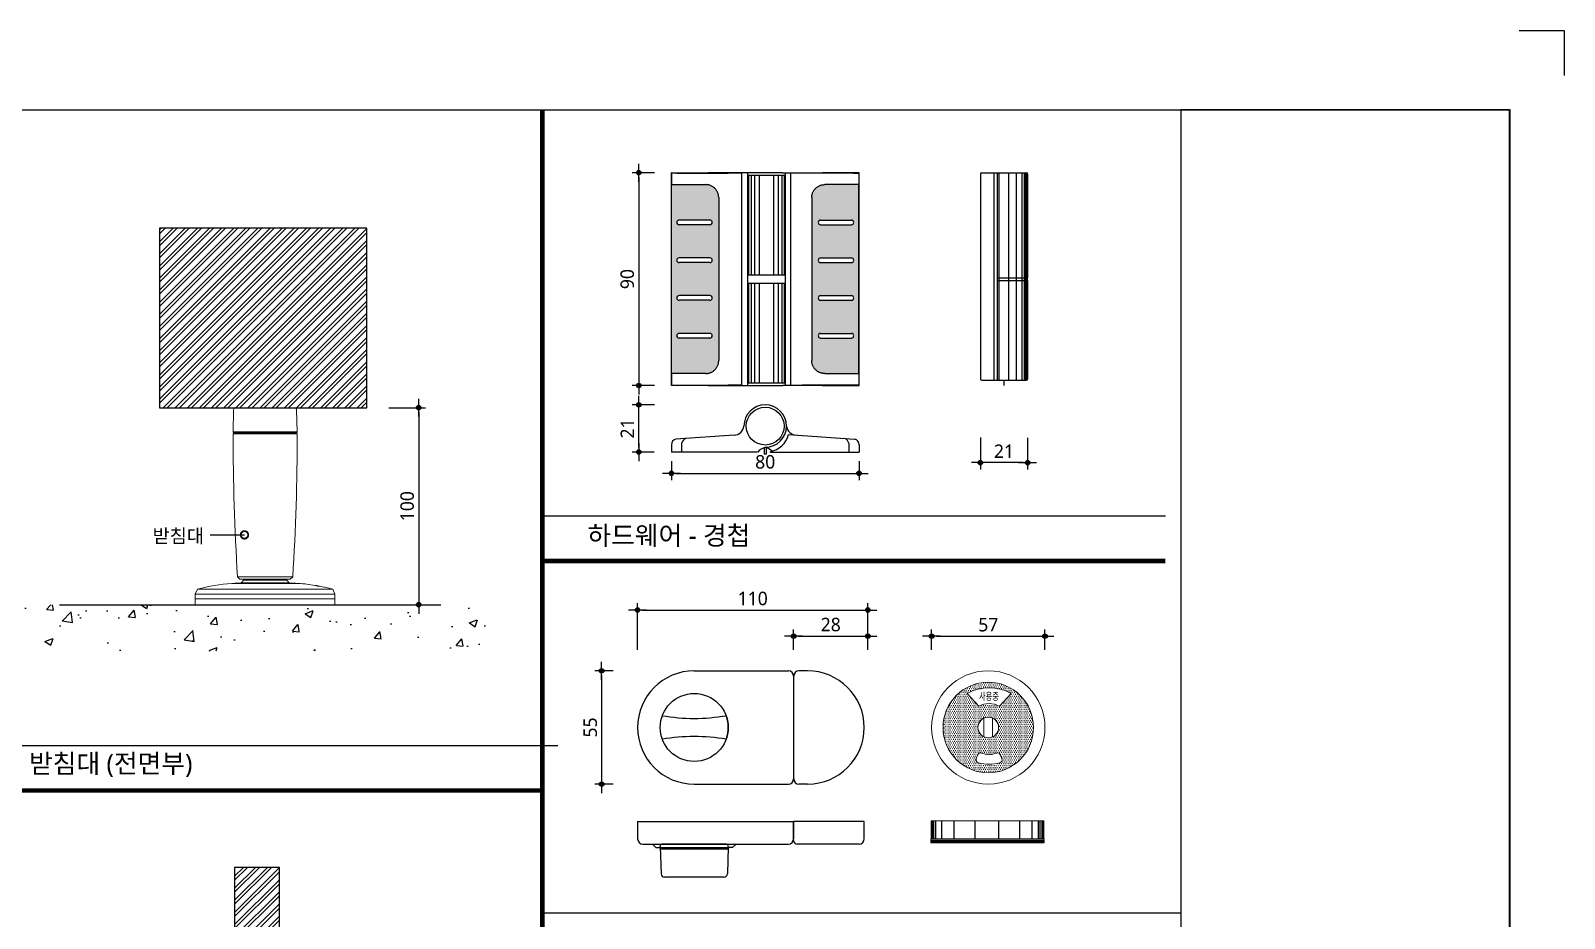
# Model space of a CAD drawing. Extents: x -256 to 8104, y -176 to 5714.
# Drawn here: x 4694 to 8104, y 3740 to 5714 of the extents above; entities that cross this region are included whole.
import ezdxf
from ezdxf.enums import TextEntityAlignment as Align

# ---------------------------------------------------------------- set-up
doc = ezdxf.new("R2010")
doc.units = 0
doc.header["$LTSCALE"] = 30
doc.layers.get('0').update_dxf_attribs({"linetype": 'CONTINUOUS'})
doc.layers.get('DEFPOINTS').update_dxf_attribs({"linetype": 'CONTINUOUS'})
for name, color, linetype in [('02---제품선', 4, 'CONTINUOUS'), ('curior-0Line', 252, 'CONTINUOUS'), ('DIM', 7, 'CONTINUOUS'), ('FIN', 5, 'CONTINUOUS'), ('HAT', 8, 'CONTINUOUS'), ('TIT', 3, 'CONTINUOUS'), ('문자', 3, 'CONTINUOUS'), ('부자재', 4, 'CONTINUOUS'), ('잠금쇠(회전형)', 4, 'CONTINUOUS'), ('치수', 1, 'CONTINUOUS'), ('판넬', 2, 'CONTINUOUS'), ('해치', 8, 'CONTINUOUS')]:
    doc.layers.add(name, color=color, linetype=linetype)
doc.styles.add('HDW', font='gulim.ttc')
doc.styles.add('돋움', font='malgun.ttf')
doc.dimstyles.new('10', dxfattribs={"dimscale": 10, "dimtxt": 3, "dimasz": 1, "dimexe": 1.5, "dimexo": 2, "dimgap": 1, "dimtad": 1, "dimdec": 0, "dimlunit": 6, "dimtxsty": '돋움', "dimblk": 'DIMDOT', "dimcen": -1, "dimdle": 1.5, "dimclrt": 3, "dimazin": 3, "dimtfac": 1, "dimtdec": 0, "dimtix": 1, "dimtmove": 2, "dimatfit": 3, "dimldrblk": 'DIMDOT', "dimarcsym": 0})

# ---------------------------------------------------------------- blocks, each defined once
blk = doc.blocks.new('DIMDOT')
at = {"linetype": 'Continuous'}
blk.add_line((-2, 0), (2, 0), dxfattribs=at)
for radius in [0.5, 0.25]:
    blk.add_circle((0, 0), radius, dxfattribs=at)
blk = doc.blocks.new('*D161')
at = {"layer": 'DEFPOINTS', "color": 0}
for p in [(64911.2, 4735.7), (64399.2, 4627), (64911.2, 4627)]:
    blk.add_point(p, dxfattribs=at)
at = {"layer": 'DIM', "color": 0, "lineweight": -2, "ltscale": 10}
for p, q in [((64399.2, 4647), (64399.2, 4750.7)), ((64911.2, 4647), (64911.2, 4750.7)), ((64409.2, 4735.7), (64901.2, 4735.7))]:
    blk.add_line(p, q, dxfattribs=at)
at = {"layer": 'DIM', "color": 0, "lineweight": -2, "xscale": 10, "yscale": 10, "zscale": 10, "rotation": 180}
blk.add_blockref('DIMDOT', (64399.2, 4735.7), dxfattribs=at)
at = {"layer": 'DIM', "color": 0, "lineweight": -2, "xscale": 10, "yscale": 10, "zscale": 10}
blk.add_blockref('DIMDOT', (64911.2, 4735.7), dxfattribs=at)
at = {"layer": 'DIM', "color": 3, "insert": (64655.2, 4761.3), "char_height": 30, "attachment_point": 5, "style": '돋움'}
blk.add_mtext('110', dxfattribs=at)
blk = doc.blocks.new('*D162')
at = {"layer": 'DEFPOINTS', "color": 0}
for p in [(64911.2, 4677.7), (64746.2, 4627), (64911.2, 4627)]:
    blk.add_point(p, dxfattribs=at)
at = {"layer": 'DIM', "color": 0, "lineweight": -2, "ltscale": 10}
for p, q in [((64746.2, 4647), (64746.2, 4692.7)), ((64756.2, 4677.7), (64901.2, 4677.7)), ((64911.2, 4647), (64911.2, 4692.7))]:
    blk.add_line(p, q, dxfattribs=at)
at = {"layer": 'DIM', "color": 0, "lineweight": -2, "xscale": 10, "yscale": 10, "zscale": 10, "rotation": 180}
blk.add_blockref('DIMDOT', (64746.2, 4677.7), dxfattribs=at)
at = {"layer": 'DIM', "color": 0, "lineweight": -2, "xscale": 10, "yscale": 10, "zscale": 10}
blk.add_blockref('DIMDOT', (64911.2, 4677.7), dxfattribs=at)
at = {"layer": 'DIM', "color": 3, "insert": (64828.7, 4703.2), "char_height": 30, "attachment_point": 5, "style": '돋움'}
blk.add_mtext('28', dxfattribs=at)
blk = doc.blocks.new('*D163')
at = {"layer": 'DEFPOINTS', "color": 0}
for p in [(65305, 4677.7), (65053, 4627), (65305, 4627)]:
    blk.add_point(p, dxfattribs=at)
at = {"layer": 'DIM', "color": 0, "lineweight": -2, "ltscale": 10}
for p, q in [((65053, 4647), (65053, 4692.7)), ((65063, 4677.7), (65295, 4677.7)), ((65305, 4647), (65305, 4692.7))]:
    blk.add_line(p, q, dxfattribs=at)
at = {"layer": 'DIM', "color": 0, "lineweight": -2, "xscale": 10, "yscale": 10, "zscale": 10, "rotation": 180}
blk.add_blockref('DIMDOT', (65053, 4677.7), dxfattribs=at)
at = {"layer": 'DIM', "color": 0, "lineweight": -2, "xscale": 10, "yscale": 10, "zscale": 10}
blk.add_blockref('DIMDOT', (65305, 4677.7), dxfattribs=at)
at = {"layer": 'DIM', "color": 3, "insert": (65179, 4703), "char_height": 30, "attachment_point": 5, "style": '돋움'}
blk.add_mtext('57', dxfattribs=at)
blk = doc.blocks.new('*D164')
at = {"layer": 'DEFPOINTS', "color": 0}
for p in [(64456.9, 5708.4), (64401.9, 5235.3), (64456.9, 5235.3)]:
    blk.add_point(p, dxfattribs=at)
at = {"layer": 'DIM', "color": 0, "lineweight": -2, "ltscale": 10}
for p, q in [((64436.9, 5708.4), (64386.9, 5708.4)), ((64401.9, 5698.4), (64401.9, 5245.3)), ((64436.9, 5235.3), (64386.9, 5235.3))]:
    blk.add_line(p, q, dxfattribs=at)
at = {"layer": 'DIM', "color": 0, "lineweight": -2, "xscale": 10, "yscale": 10, "zscale": 10}
for p, rotation in [((64401.9, 5708.4), 90), ((64401.9, 5235.3), 270)]:
    blk.add_blockref('DIMDOT', p, dxfattribs=dict(at, rotation=rotation))
at = {"layer": 'DIM', "color": 3, "insert": (64376.4, 5471.8), "char_height": 30, "attachment_point": 5, "rotation": 90, "style": '돋움'}
blk.add_mtext('90', dxfattribs=at)
blk = doc.blocks.new('*D165')
at = {"layer": 'DEFPOINTS', "color": 0}
for p in [(64474.5, 5087.1), (64891.6, 5087.1), (64891.6, 5039.7)]:
    blk.add_point(p, dxfattribs=at)
at = {"layer": 'DIM', "color": 0, "lineweight": -2, "ltscale": 10}
for p, q in [((64474.5, 5067.1), (64474.5, 5024.7)), ((64891.6, 5067.1), (64891.6, 5024.7)), ((64484.5, 5039.7), (64881.6, 5039.7))]:
    blk.add_line(p, q, dxfattribs=at)
at = {"layer": 'DIM', "color": 0, "lineweight": -2, "xscale": 10, "yscale": 10, "zscale": 10, "rotation": 180}
blk.add_blockref('DIMDOT', (64474.5, 5039.7), dxfattribs=at)
at = {"layer": 'DIM', "color": 0, "lineweight": -2, "xscale": 10, "yscale": 10, "zscale": 10}
blk.add_blockref('DIMDOT', (64891.6, 5039.7), dxfattribs=at)
at = {"layer": 'DIM', "color": 3, "insert": (64683, 5065.2), "char_height": 30, "attachment_point": 5, "style": '돋움'}
blk.add_mtext('80', dxfattribs=at)
blk = doc.blocks.new('*D166')
at = {"layer": 'DEFPOINTS', "color": 0}
for p in [(64401.9, 5192.1), (64456.9, 5192.1), (64456.2, 5087.1)]:
    blk.add_point(p, dxfattribs=at)
at = {"layer": 'DIM', "color": 0, "lineweight": -2, "ltscale": 10}
for p, q in [((64436.9, 5192.1), (64386.9, 5192.1)), ((64401.9, 5097.1), (64401.9, 5182.1)), ((64436.2, 5087.1), (64386.9, 5087.1))]:
    blk.add_line(p, q, dxfattribs=at)
at = {"layer": 'DIM', "color": 0, "lineweight": -2, "xscale": 10, "yscale": 10, "zscale": 10}
for p, rotation in [((64401.9, 5192.1), 90), ((64401.9, 5087.1), 270)]:
    blk.add_blockref('DIMDOT', p, dxfattribs=dict(at, rotation=rotation))
at = {"layer": 'DIM', "color": 3, "insert": (64376.5, 5139.6), "char_height": 30, "attachment_point": 5, "rotation": 90, "style": '돋움'}
blk.add_mtext('21', dxfattribs=at)
blk = doc.blocks.new('*D167')
at = {"layer": 'DEFPOINTS', "color": 0}
for p in [(65161.4, 5139.2), (65266.4, 5138.5), (65161.4, 5063.6)]:
    blk.add_point(p, dxfattribs=at)
at = {"layer": 'DIM', "color": 0, "lineweight": -2, "ltscale": 10}
for p, q in [((65161.4, 5119.2), (65161.4, 5048.6)), ((65266.4, 5118.5), (65266.4, 5048.6)), ((65256.4, 5063.6), (65171.4, 5063.6))]:
    blk.add_line(p, q, dxfattribs=at)
at = {"layer": 'DIM', "color": 0, "lineweight": -2, "xscale": 10, "yscale": 10, "zscale": 10, "rotation": 180}
blk.add_blockref('DIMDOT', (65161.4, 5063.6), dxfattribs=at)
at = {"layer": 'DIM', "color": 0, "lineweight": -2, "xscale": 10, "yscale": 10, "zscale": 10}
blk.add_blockref('DIMDOT', (65266.4, 5063.6), dxfattribs=at)
at = {"layer": 'DIM', "color": 3, "insert": (65213.9, 5088.9), "char_height": 30, "attachment_point": 5, "style": '돋움'}
blk.add_mtext('21', dxfattribs=at)
blk = doc.blocks.new('*D168')
at = {"layer": 'DEFPOINTS', "color": 0}
for p in [(64364.9, 4600.5), (64319.3, 4348.5), (64364.9, 4348.5)]:
    blk.add_point(p, dxfattribs=at)
at = {"layer": 'DIM', "color": 0, "lineweight": -2, "ltscale": 10}
for p, q in [((64344.9, 4600.5), (64304.3, 4600.5)), ((64319.3, 4590.5), (64319.3, 4358.5)), ((64344.9, 4348.5), (64304.3, 4348.5))]:
    blk.add_line(p, q, dxfattribs=at)
at = {"layer": 'DIM', "color": 0, "lineweight": -2, "xscale": 10, "yscale": 10, "zscale": 10}
for p, rotation in [((64319.3, 4600.5), 90), ((64319.3, 4348.5), 270)]:
    blk.add_blockref('DIMDOT', p, dxfattribs=dict(at, rotation=rotation))
at = {"layer": 'DIM', "color": 3, "insert": (64294, 4474.5), "char_height": 30, "attachment_point": 5, "rotation": 90, "style": '돋움'}
blk.add_mtext('55', dxfattribs=at)
blk = doc.blocks.new('*D173')
at = {"layer": 'DEFPOINTS', "color": 0}
for p in [(63826.4, 5185.8), (63769.7, 4747.6), (63912.6, 4747.6)]:
    blk.add_point(p, dxfattribs=at)
at = {"layer": 'DIM', "color": 0, "lineweight": -2, "ltscale": 10}
for p, q in [((63846.4, 5185.8), (63927.6, 5185.8)), ((63912.6, 5175.8), (63912.6, 4757.6)), ((63789.7, 4747.6), (63927.6, 4747.6))]:
    blk.add_line(p, q, dxfattribs=at)
at = {"layer": 'DIM', "color": 0, "lineweight": -2, "xscale": 10, "yscale": 10, "zscale": 10}
for p, rotation in [((63912.6, 5185.8), 90), ((63912.6, 4747.6), 270)]:
    blk.add_blockref('DIMDOT', p, dxfattribs=dict(at, rotation=rotation))
at = {"layer": 'DIM', "color": 3, "insert": (63887, 4966.7), "char_height": 30, "attachment_point": 5, "rotation": 90, "style": '돋움'}
blk.add_mtext('100', dxfattribs=at)
blk = doc.blocks.new('_DOTSMALL')
at = {"color": 0, "linetype": 'ByBlock', "const_width": 0.5}
blk.add_lwpolyline([(-0.0625, 0, 1), (0.0625, 0, 1)], format="xyb", close=True, dxfattribs=at)
blk = doc.blocks.new('A$C63EC304E')
at = {"layer": '치수', "color": 1, "xscale": 2.5, "yscale": 2.5, "zscale": 2.5, "rotation": 234.3098741996962}
blk.add_blockref('_DOTSMALL', (0.31, 0.31), dxfattribs=at)
blk = doc.blocks.new('A$C2BC9653E')
at = {"layer": '치수', "xscale": 0.3333333333333333, "yscale": 0.3333333333333333, "zscale": 0.3333333333333333}
blk.add_blockref('A$C63EC304E', (0, 0), dxfattribs=at)
blk = doc.blocks.new('A$C7FC71301')
at = {"layer": '치수', "rotation": 180}
blk.add_blockref('A$C2BC9653E', (0.208, 0.208), dxfattribs=at)
blk = doc.blocks.new('A$C4A20372B')
at = {"layer": '치수'}
blk.add_blockref('A$C7FC71301', (0, 0), dxfattribs=at)
blk = doc.blocks.new('A$C566469F5')
at = {"layer": '치수'}
blk.add_blockref('A$C4A20372B', (0, 0), dxfattribs=at)
blk = doc.blocks.new('A$C7E317CD4')
at = {"layer": '해치', "xscale": 2, "yscale": 2, "zscale": 2}
blk.add_blockref('A$C566469F5', (0, 0), dxfattribs=at)
blk = doc.blocks.new('A$C601D7F27')
at = {"layer": '치수'}
blk.add_blockref('A$C7E317CD4', (0, 0), dxfattribs=at)
blk = doc.blocks.new('A$C38802C08')
at = {"layer": '치수'}
blk.add_blockref('A$C601D7F27', (0, 0), dxfattribs=at)
blk = doc.blocks.new('CRAYON_06', base_point=(58355.6, 310.1))
at = {"layer": 'HAT'}
h = blk.add_hatch(dxfattribs=at)
h.set_pattern_fill('ANSI32', color=256, scale=2, style=0)
h.set_pattern_definition([(45, (50034.084, 134.384), (-13.470384, 13.470384), []), (45, (50043.064, 134.384), (-13.470384, 13.470384), [])])
h.paths.add_polyline_path([(63637, 5185.8), (63797, 5185.8), (63797, 5585.1), (63336.2, 5585.1), (63336.2, 5185.8)])
h = blk.add_hatch(dxfattribs=at)
h.set_pattern_fill('ANSI32', color=256, scale=2, style=0)
h.set_pattern_definition([(45, (50056.944, 34.199), (-13.470384, 13.470384), []), (45, (50065.925, 34.199), (-13.470384, 13.470384), [])])
h.paths.add_polyline_path([(63503.4, 3849), (63602.9, 3849), (63602.9, 4163.4), (63503.4, 4163.4)])
at = {"layer": '해치'}
h = blk.add_hatch(dxfattribs=at)
h.set_pattern_fill('DOTS', color=256, scale=2.628474)
h.set_pattern_definition([(0, (61512.758, 6043.425), (2.086351, 4.172702), [0, -4.172702])])
edge = h.paths.add_edge_path()
edge.add_line((64475, 5261.8), (64475, 5261.8))
edge.add_spline(control_points=[(64475, 5261.8), (64475.2, 5261.8), (64486.8, 5261.8)], knot_values=[-0.724312, -0.724312, -0.724312, 0.724312, 0.724312, 0.724312], weights=[1, 0.748956, 1], degree=2, periodic=0)
edge.add_line((64486.8, 5261.8), (64550.7, 5261.8))
edge.add_spline(control_points=[(64550.7, 5261.8), (64579.6, 5261.8), (64579.6, 5290.7)], knot_values=[-1.570796, -1.570796, -1.570796, 0, 0, 0], weights=[1, 0.707107, 1], degree=2, periodic=0)
edge.add_line((64579.6, 5290.7), (64579.6, 5652.9))
edge.add_spline(control_points=[(64579.6, 5652.9), (64579.6, 5681.9), (64550.7, 5681.9)], knot_values=[0, 0, 0, 1.570796, 1.570796, 1.570796], weights=[1, 0.707107, 1], degree=2, periodic=0)
edge.add_line((64550.7, 5681.9), (64486.8, 5681.9))
edge.add_spline(control_points=[(64486.8, 5681.9), (64475.2, 5681.9), (64475, 5681.9)], knot_values=[-0.724312, -0.724312, -0.724312, 0.724312, 0.724312, 0.724312], weights=[1, 0.748956, 1], degree=2, periodic=0)
edge.add_line((64475, 5681.9), (64475, 5261.8))
h.paths.add_polyline_path([(64559.9, 5603.1, -0.414214), (64565.1, 5597.9, -0.414214), (64559.9, 5592.6), (64491.5, 5592.6, -0.414214), (64486.3, 5597.9, -0.414214), (64491.5, 5603.1)], flags=16)
h.paths.add_polyline_path([(64559.9, 5519.1, -0.414214), (64565.1, 5513.8, -0.414214), (64559.9, 5508.6), (64491.5, 5508.6, -0.414214), (64486.3, 5513.8, -0.414214), (64491.5, 5519.1)], flags=16)
h.paths.add_polyline_path([(64559.9, 5435.1, -0.414214), (64565.1, 5429.8, -0.414214), (64559.9, 5424.6), (64491.5, 5424.6, -0.414214), (64486.3, 5429.8, -0.414214), (64491.5, 5435.1)], flags=16)
h.paths.add_polyline_path([(64559.9, 5351.1, -0.414214), (64565.1, 5345.8, -0.414214), (64559.9, 5340.6), (64491.5, 5340.6, -0.414214), (64486.3, 5345.8, -0.414214), (64491.5, 5351.1)], flags=16)
h = blk.add_hatch(dxfattribs=at)
h.set_pattern_fill('DOTS', color=256, scale=2.628474)
h.set_pattern_definition([(0, (61038.1406, 6043.425), (2.086351, 4.1727023), [0, -4.1727023])])
edge = h.paths.add_edge_path()
edge.add_spline(control_points=[(64786.4, 5652.9), (64786.4, 5681.9), (64815.3, 5681.9)], knot_values=[0, 0, 0, 1.570796, 1.570796, 1.570796], weights=[1, 0.707107, 1], degree=2, periodic=0)
edge.add_line((64815.3, 5681.9), (64879.2, 5681.9))
edge.add_spline(control_points=[(64879.2, 5681.9), (64890.8, 5681.9), (64891, 5681.9)], knot_values=[-0.724312, -0.724312, -0.724312, 0.724312, 0.724312, 0.724312], weights=[1, 0.748956, 1], degree=2, periodic=0)
edge.add_line((64891.1, 5681.9), (64891.1, 5261.8))
edge.add_line((64891.1, 5261.8), (64891, 5261.8))
edge.add_spline(control_points=[(64891, 5261.8), (64890.8, 5261.8), (64879.2, 5261.8)], knot_values=[-0.724312, -0.724312, -0.724312, 0.724312, 0.724312, 0.724312], weights=[1, 0.748956, 1], degree=2, periodic=0)
edge.add_line((64879.2, 5261.8), (64815.3, 5261.8))
edge.add_spline(control_points=[(64815.3, 5261.8), (64786.4, 5261.8), (64786.4, 5290.7)], knot_values=[-1.570796, -1.570796, -1.570796, 0, 0, 0], weights=[1, 0.707107, 1], degree=2, periodic=0)
edge.add_line((64786.4, 5290.7), (64786.4, 5652.9))
h.paths.add_polyline_path([(64806.2, 5603.1, 0.414214), (64800.9, 5597.9, 0.414214), (64806.2, 5592.6), (64874.5, 5592.6, 0.414214), (64879.8, 5597.9, 0.414214), (64874.5, 5603.1)], flags=16)
h.paths.add_polyline_path([(64806.2, 5519.1, 0.414214), (64800.9, 5513.8, 0.414214), (64806.2, 5508.6), (64874.5, 5508.6, 0.414214), (64879.8, 5513.8, 0.414214), (64874.5, 5519.1)], flags=16)
h.paths.add_polyline_path([(64806.2, 5435.1, 0.414214), (64800.9, 5429.8, 0.414214), (64806.2, 5424.6), (64874.5, 5424.6, 0.414214), (64879.8, 5429.8, 0.414214), (64874.5, 5435.1)], flags=16)
h.paths.add_polyline_path([(64806.2, 5351.1, 0.414214), (64800.9, 5345.8, 0.414214), (64806.2, 5340.6), (64874.5, 5340.6, 0.414214), (64879.8, 5345.8, 0.414214), (64874.5, 5351.1)], flags=16)
h = blk.add_hatch(dxfattribs=at)
h.set_pattern_fill('AR-CONC', color=256, style=0)
h.set_pattern_definition([(50, (61595.11, 3210.89), (182.185, -15.939), [19.05, -209.55]), (355, (61595.11, 3210.9), (-35.243, 191.057), [15.24, -167.64]), (100.451, (61610.3, 3209.56), (146.943, 175.117), [16.19, -178.09]), (46.184, (61595.1, 3261.7), (271.079, -42.042), [28.575, -314.325]), (96.636, (61617.7, 3258.2), (237.404, 247.426), [24.285, -267.135]), (351.184, (61595.1, 3261.7), (237.405, 247.425), [22.86, -251.46]), (21, (61620.51, 3248.99), (151.615, -102.2655), [19.05, -209.55]), (326, (61620.51, 3249), (61.802, 184.188), [15.24, -167.64]), (71.4514, (61633.15, 3240.47), (213.416, 81.923), [16.19, -178.09]), (37.5, (61595.11, 3210.89), (3.0886, 84.555), [0, -165.608, 0, -170.18, 0, -168.275]), (7.5, (61595.11, 3210.89), (66.8197, 100.1806), [0, -97.028, 0, -161.798, 0, -64.135]), (327.5, (61538.47, 3210.89), (135.5906, -5.7287), [0, -63.5, 0, -198.12, 0, -262.89]), (317.5, (61513.07, 3210.89), (148.129, 25.4265), [0, -82.55, 0, -131.572, 0, -186.69])])
h.paths.add_polyline_path([(64074.7, 4644.7), (64074.7, 4747.6), (63024.5, 4747.6), (63024.5, 4644.7)])
h = blk.add_hatch(dxfattribs=at)
h.set_pattern_fill('DOTS', color=256, scale=2.628474)
h.set_pattern_definition([(0, (59484.9524, 1017.1477), (2.086351, 4.1727023), [0, -4.1727023])])
h.paths.add_polyline_path([(65279.6, 4474.5, 1), (65078.3, 4474.5, 1)])
h.paths.add_polyline_path([(65156, 4474.5, -1), (65201.9, 4474.5, -1)], flags=16)
h.paths.add_polyline_path([(65203.7, 4521.8, 0.250537), (65157.8, 4521.8), (65132, 4550.2, -0.258173), (65229.5, 4550.2)], flags=16)
h.paths.add_polyline_path([(65206.4, 4413), (65209.2, 4404.9, -0.437988), (65204.4, 4395.8, -0.127495), (65157.2, 4395.8, -0.437988), (65152.3, 4404.9), (65155.1, 4413, -0.407197), (65163.9, 4417.4, 0.156299), (65197.6, 4417.4, -0.407197)], flags=16)
h.paths.add_polyline_path([(65154.4, 4528.7), (65154.4, 4558), (65206.7, 4558), (65206.7, 4528.7)], flags=8)
at = {"color": 2}
for p, q in [((66359.7, 6024.4), (66459.7, 6024.4)), ((66359.7, 6024.4), (66459.7, 6024.4)), ((66359.7, 6024.4), (66459.7, 6024.4)), ((66459.7, 6024.4), (66459.7, 5924.4)), ((66459.7, 6024.4), (66459.7, 5924.4)), ((66459.7, 6024.4), (66459.7, 5924.4)), ((65213.9, 5246.8), (65213.9, 5235.3)), ((63113.9, 4747.6), (63961.5, 4747.6))]:
    blk.add_line(p, q, dxfattribs=at)
at = {"color": 8}
for p, q in [((64187.5, 4944.9), (65572.8, 4944.9)), ((60874.4, 4434.3), (64222.2, 4434.3)), ((64187.5, 4062.2), (65607.2, 4062.2))]:
    blk.add_line(p, q, dxfattribs=at)
at = {"color": 2}
for points in [[(58354.9, 5848.5), (65607.2, 5848.5), (65607.2, 310.2), (58354.9, 310.2)], [(58354.9, 5848.5), (65607.2, 5848.5), (65607.2, 310.2), (58354.9, 310.2)], [(58354.9, 5848.5), (66336.8, 5848.5), (66336.8, 310.2), (58354.9, 310.2)]]:
    blk.add_lwpolyline(points, close=True, dxfattribs=at)
at = {"color": 8, "const_width": 10}
for points in [[(64187.5, 310.2), (64187.5, 5848.5)], [(64187.5, 4844.9), (65572.8, 4844.9)], [(60839.7, 4334.3), (64187.5, 4334.3)]]:
    blk.add_lwpolyline(points, dxfattribs=at)
at = {"layer": '02---제품선'}
for p, q in [((64525.2, 4600.5), (64734.6, 4600.5)), ((64746.2, 4588.9), (64746.2, 4360.1)), ((64746.2, 4588.9), (64746.2, 4360.1)), ((64777.2, 4600.5), (64757.9, 4600.5)), ((64525.2, 4348.5), (64734.6, 4348.5)), ((64777.2, 4348.5), (64757.9, 4348.5)), ((64399.2, 4265.5), (64746.2, 4265.5)), ((64399.2, 4265.5), (64399.2, 4226.7)), ((64746.2, 4265.5), (64746.2, 4226.7)), ((64903.2, 4265.5), (64746.2, 4265.5)), ((64746.2, 4222.9), (64746.2, 4265.5)), ((64903.2, 4226.7), (64903.2, 4265.5)), ((64410.9, 4215.1), (64432.2, 4215.1)), ((64432.2, 4215.1), (64618.3, 4215.1)), ((64440, 4207.4), (64432.2, 4215.1)), ((64440, 4207.4), (64447.7, 4207.4)), ((64447.7, 4207.4), (64602.8, 4207.4)), ((64449.6, 4207.4), (64449.6, 4211.2)), ((64449.6, 4209.3), (64451.7, 4148.9)), ((64597, 4215.1), (64453.5, 4215.1)), ((64597, 4203.5), (64453.5, 4203.5)), ((64600.9, 4209.3), (64598.8, 4148.9)), ((64600.8, 4207.4), (64600.8, 4211.2)), ((64610.5, 4207.4), (64602.8, 4207.4)), ((64610.5, 4207.4), (64618.3, 4215.1)), ((64618.3, 4215.1), (64734.6, 4215.1)), ((64891.6, 4215.1), (64754, 4215.1)), ((64591.1, 4141.4), (64459.4, 4141.4))]:
    blk.add_line(p, q, dxfattribs=at)
blk.add_circle((64525.2, 4474.5), 75.6, dxfattribs=at)
blk.add_circle((64525.2, 4474.5), 75.6, dxfattribs=at)
for centre, radius, start, end in [((64525.2, 4474.5), 126, 90, 180), ((64734.6, 4588.9), 11.6, 0, 90), ((64757.9, 4588.9), 11.6, 90, 180), ((64777.2, 4474.5), 126, 0, 90), ((64525.2, 4474.5), 126, 180, 270), ((64525.2, 4911.3), 416.6, 260.2031, 279.7969), ((64525.2, 4474.5), 75.6, 340.7512, 19.2488), ((64777.2, 4474.5), 126, 270, 0), ((64525.2, 4037.7), 416.6, 80.2031, 99.7969), ((64734.6, 4360.1), 11.6, 270, 0), ((64757.9, 4360.1), 11.6, 180, 270), ((64410.9, 4226.7), 11.6, 180, 270), ((64453.5, 4211.2), 3.88, 90, 180), ((64453.5, 4207.4), 3.88, 180, 270), ((64597, 4211.2), 3.88, 0, 90), ((64597, 4207.4), 3.88, 270, 0), ((64734.6, 4226.7), 11.6, 270, 0), ((64754, 4222.9), 7.75, 180, 270), ((64891.6, 4226.7), 11.6, 270, 0), ((64459.4, 4149.2), 7.75, 182, 270), ((64591.1, 4149.2), 7.75, 270, 358)]:
    blk.add_arc(centre, radius, start, end, dxfattribs=at)
at = {"layer": 'curior-0Line'}
blk.add_line((65607.2, 5848.5), (65607.2, 311), dxfattribs=at)
blk.add_lwpolyline([(66339.7, 5848.5), (65607.2, 5848.5), (65607.2, 310.2), (66339.7, 310.2)], close=True, dxfattribs=at)
at = {"layer": 'FIN', "color": 4, "linetype": 'Continuous', "lineweight": 15}
for p, q in [((63642.3, 5132.4), (63641.1, 5180.9)), ((63502.4, 5129.8), (63639.8, 5129.8)), ((63509.8, 4809.5), (63515.2, 4804.1)), ((63627.1, 4804.1), (63632.5, 4809.5)), ((63420.8, 4781.8), (63415.9, 4771.3)), ((63627.1, 4804.1), (63515.2, 4804.1)), ((63522.8, 4801.8), (63517.7, 4795.9)), ((63624.6, 4795.9), (63517.7, 4795.9)), ((63522.8, 4804.1), (63522.8, 4801.8)), ((63522.8, 4801.8), (63619.5, 4801.8)), ((63619.5, 4801.8), (63619.5, 4804.1)), ((63624.6, 4795.9), (63619.5, 4801.8)), ((63726.3, 4771.3), (63721.5, 4781.8)), ((63415.9, 4771.3), (63415.9, 4760.4)), ((63415.9, 4760.4), (63415.9, 4747.6)), ((63415.9, 4747.6), (63726.3, 4747.6)), ((63726.3, 4760.4), (63726.3, 4771.3)), ((63726.3, 4747.6), (63726.3, 4760.4))]:
    blk.add_line(p, q, dxfattribs=at)
at = {"layer": 'FIN', "linetype": 'Continuous', "lineweight": 15}
for p, q in [((63499.9, 5132.4), (63642.3, 5132.4)), ((63642.4, 5127.3), (63499.9, 5127.3)), ((63509.8, 4809.5), (63632.5, 4809.5)), ((63420.8, 4781.8), (63721.5, 4781.8)), ((63645.4, 4794.8), (63496.8, 4794.8)), ((63498.7, 4795), (63643.5, 4795)), ((63726.3, 4771.3), (63415.9, 4771.3)), ((63726.3, 4760.4), (63415.9, 4760.4)), ((63415.9, 4760.4), (63726.3, 4760.4)), ((63428.6, 4746.6), (63428.6, 4747.6)), ((63428.7, 4746.6), (63428.6, 4746.6)), ((63428.7, 4746.6), (63428.7, 4747.6)), ((63439.4, 4746.6), (63428.7, 4746.6)), ((63439.4, 4746.6), (63439.4, 4747.6)), ((63439.5, 4746.6), (63439.4, 4746.6)), ((63439.5, 4746.6), (63439.5, 4747.6)), ((63588.9, 4746.6), (63588.9, 4747.6)), ((63594, 4746.6), (63588.9, 4746.6)), ((63594, 4746.6), (63594, 4747.6)), ((63601.1, 4746.6), (63601.1, 4747.6)), ((63601.2, 4746.6), (63601.2, 4747.6)), ((63601.4, 4746.6), (63601.4, 4747.6)), ((63601.9, 4746.6), (63601.9, 4747.6)), ((63604.1, 4746.6), (63601.9, 4746.6)), ((63604.1, 4746.6), (63604.1, 4747.6)), ((63604.9, 4746.6), (63604.1, 4746.6)), ((63604.9, 4746.6), (63604.9, 4747.6)), ((63605.6, 4746.6), (63604.9, 4746.6)), ((63605.6, 4746.6), (63605.6, 4747.6)), ((63605.9, 4746.6), (63605.6, 4746.6)), ((63605.9, 4746.6), (63605.9, 4747.6)), ((63606, 4746.6), (63605.9, 4746.6)), ((63606.1, 4746.6), (63606.1, 4747.6)), ((63607.7, 4746.6), (63607.7, 4747.6)), ((63609.6, 4746.6), (63609.6, 4747.6)), ((63609.6, 4746.6), (63609.6, 4747.6)), ((63610.3, 4746.6), (63609.7, 4746.6)), ((63610.3, 4746.6), (63610.3, 4747.6)), ((63610.7, 4746.6), (63610.3, 4746.6)), ((63610.7, 4746.6), (63610.7, 4747.6)), ((63611.4, 4746.6), (63610.7, 4746.6)), ((63611.4, 4746.6), (63611.4, 4747.6)), ((63700.7, 4746.6), (63700.7, 4747.6)), ((63702.5, 4746.6), (63702.5, 4747.6)), ((63706.3, 4746.6), (63706.3, 4747.6)), ((63710.2, 4746.6), (63710.2, 4747.6)), ((63712, 4746.6), (63712, 4747.6))]:
    blk.add_line(p, q, dxfattribs=at)
at = {"layer": 'FIN', "color": 4, "linetype": 'Continuous', "lineweight": 15, "flags": 128}
blk.add_lwpolyline([(63636.1, 5185.8), (63506, 5185.8, 0.411572), (63501, 5180.8), (63501, 5180.8), (63499.9, 5132.4)], format="xyb", dxfattribs=at)
at = {"layer": 'FIN', "color": 4, "linetype": 'Continuous', "lineweight": 15}
for centre, radius, start, end in [((63636.1, 5180.8), 5, 1.3876, 90.0349), ((63502.5, 5132.3), 2.54, 179.2415, 270), ((63502.4, 5127.2), 2.54, 90, 179.3579), ((68541, 5124.8), 5041.1, 179.9718, 183.5859), ((58815.2, 5118), 4827.1, 356.3354, 0.1097), ((63639.8, 5132.3), 2.54, 270, 0.7585), ((63639.8, 5127.2), 2.54, 0.6421, 90), ((63522.8, 4414.1), 381.6, 93.8991, 105.5006), ((63498.9, 4793.5), 1.53, 94.7479, 116.6788), ((63522.8, 4505.5), 290.5, 91.0115, 94.7479), ((63619.5, 4505.5), 290.5, 85.2521, 88.9885), ((63643.4, 4793.5), 1.53, 63.3212, 85.2521), ((63619.5, 4414.1), 381.6, 80.5831, 86.1009), ((63619.5, 4414.1), 381.6, 74.4994, 78.127)]:
    blk.add_arc(centre, radius, start, end, dxfattribs=at)
for points, knots in [([(63681.9, 4790.6), (63681.9, 4790.6), (63681.9, 4790.6), (63682, 4790.6), (63682.2, 4790.5), (63682.3, 4790.5)], [0, 0, 0, 0, 0.110152, 0.664814, 1, 1, 1, 1]), ([(63682.3, 4790.5), (63682.5, 4790.5), (63682.9, 4790.4), (63683.7, 4790.3), (63684.5, 4790.1), (63685.3, 4790), (63685.7, 4789.9), (63685.8, 4789.9)], [0, 0, 0, 0, 0.2159727, 0.4318558, 0.6498983, 0.8698049, 1, 1, 1, 1]), ([(63688.8, 4789.2), (63688.2, 4789.3), (63687.2, 4789.5), (63686.2, 4789.7), (63685.8, 4789.8)], [0, 0, 0, 0, 0.585266, 1, 1, 1, 1]), ([(63685.8, 4789.8), (63685.8, 4789.8), (63685.8, 4789.7), (63685.8, 4789.6), (63685.8, 4789.5)], [0, 0, 0, 0, 0.495973, 1, 1, 1, 1]), ([(63685.8, 4789.5), (63686.2, 4789.4), (63687.2, 4789.3), (63688.2, 4789.1), (63688.8, 4789)], [0, 0, 0, 0, 0.405872, 1, 1, 1, 1]), ([(63701, 4786.7), (63698.9, 4787.1), (63694.8, 4788), (63690.7, 4788.8), (63688.8, 4789.2)], [0, 0, 0, 0, 0.528575, 1, 1, 1, 1]), ([(63688.8, 4789), (63688.8, 4789), (63688.8, 4789), (63688.8, 4789.1), (63688.8, 4789.1)], [0, 0, 0, 0, 0.517301, 1, 1, 1, 1]), ([(63688.8, 4789.1), (63690.7, 4788.7), (63694.8, 4787.9), (63698.9, 4787), (63701, 4786.6)], [0, 0, 0, 0, 0.470682, 1, 1, 1, 1]), ([(63701, 4786.6), (63701, 4786.6), (63701, 4786.6), (63701, 4786.7), (63701, 4786.7)], [0, 0, 0, 0, 0.529757, 1, 1, 1, 1])]:
    blk.add_open_spline(points, degree=3, knots=knots, dxfattribs=at)
for points in [[(63682.3, 4790.5), (63682, 4790.6)], [(63685.8, 4789.8), (63689, 4789.2)], [(63688.8, 4789.3), (63689, 4789.3)]]:
    blk.add_open_spline(points, degree=1, dxfattribs=at)
at = {"layer": 'FIN', "linetype": 'Continuous', "lineweight": 15}
for points, knots in [([(63601.4, 4746.6), (63601.3, 4746.6), (63601.2, 4746.6), (63601.2, 4746.6), (63601.2, 4746.6)], [0, 0, 0, 0, 0.557964, 1, 1, 1, 1]), ([(63601.9, 4746.6), (63601.8, 4746.6), (63601.6, 4746.6), (63601.4, 4746.6), (63601.4, 4746.6)], [0, 0, 0, 0, 0.561741, 1, 1, 1, 1]), ([(63607.7, 4746.6), (63607.4, 4746.6), (63606.8, 4746.6), (63606.4, 4746.6), (63606.1, 4746.6)], [0, 0, 0, 0, 0.560188, 1, 1, 1, 1]), ([(63609.6, 4746.6), (63609.2, 4746.6), (63608.6, 4746.6), (63608, 4746.6), (63607.7, 4746.6)], [0, 0, 0, 0, 0.559958, 1, 1, 1, 1]), ([(63702.5, 4746.6), (63701.9, 4746.6), (63700.9, 4746.6), (63700.8, 4746.6), (63700.7, 4746.6)], [0, 0, 0, 0, 0.558554, 1, 1, 1, 1]), ([(63704, 4746.6), (63703.4, 4746.6), (63702.5, 4746.6), (63701.8, 4746.6), (63701.5, 4746.6)], [0, 0, 0, 0, 0.558511, 1, 1, 1, 1]), ([(63706.3, 4746.6), (63705.6, 4746.6), (63704.2, 4746.6), (63703, 4746.6), (63702.5, 4746.6)], [0, 0, 0, 0, 0.559859, 1, 1, 1, 1]), ([(63710.2, 4746.6), (63709.5, 4746.6), (63708.3, 4746.6), (63707, 4746.6), (63706.3, 4746.6)], [0, 0, 0, 0, 0.558977, 1, 1, 1, 1]), ([(63712, 4746.6), (63711.9, 4746.6), (63711.7, 4746.6), (63710.7, 4746.6), (63710.2, 4746.6)], [0, 0, 0, 0, 0.559094, 1, 1, 1, 1])]:
    blk.add_open_spline(points, degree=3, knots=knots, dxfattribs=at)
blk.add_open_spline([(63601.8, 4746.6), (63601.6, 4746.6)], degree=1, dxfattribs=at)
at = {"layer": '부자재'}
for p, q in [((64474.5, 5708.4), (64555.9, 5708.4)), ((64474.5, 5235.3), (64474.5, 5708.4)), ((64474.5, 5708.4), (64475, 5707.8)), ((64475, 5707.8), (64475, 5681.9)), ((64486.8, 5707.6), (64600.4, 5707.4)), ((64556, 5708.3), (64555.9, 5708.4)), ((64643.6, 5708.3), (64556, 5708.3)), ((64631, 5236.5), (64631, 5707.2)), ((64643.6, 5708.3), (64643.6, 5235.4)), ((64643.6, 5708.3), (64643.6, 5708.3)), ((64722.5, 5708.3), (64810, 5708.3)), ((64727.7, 5708.3), (64727.7, 5235.4)), ((64740.3, 5236.5), (64740.3, 5707.2)), ((64879.2, 5707.6), (64765.6, 5707.4)), ((64810, 5708.3), (64810.2, 5708.4)), ((64891.6, 5708.4), (64810.2, 5708.4)), ((64891.6, 5708.4), (64891, 5707.8)), ((64891, 5707.8), (64891, 5681.9)), ((64891.6, 5235.3), (64891.6, 5708.4)), ((65161.4, 5705.4), (65161.4, 5249.8)), ((65164.4, 5708.4), (65263.4, 5708.4)), ((65191.4, 5708.4), (65191.4, 5246.8)), ((65198.9, 5708.4), (65198.9, 5246.8)), ((65266.4, 5705.4), (65266.4, 5474.7)), ((64475, 5261.8), (64475, 5681.9)), ((64475, 5681.9), (64475, 5681.9)), ((64486.8, 5681.9), (64550.7, 5681.9)), ((64879.2, 5681.9), (64815.3, 5681.9)), ((64891.1, 5681.9), (64891, 5681.9)), ((64891.1, 5261.8), (64891.1, 5681.9)), ((64579.6, 5652.9), (64579.6, 5290.7)), ((64786.4, 5652.9), (64786.4, 5290.7)), ((64643.8, 5475.4), (64643.8, 5468.1)), ((65198.9, 5474.7), (65266.4, 5474.7)), ((65198.9, 5468.7), (65266.4, 5468.7)), ((65265.4, 5474.7), (65265.4, 5468.7)), ((65266.4, 5468.7), (65266.4, 5249.8)), ((64475, 5261.8), (64475, 5261.8)), ((64475, 5261.8), (64475, 5235.8)), ((64550.7, 5261.8), (64486.8, 5261.8)), ((64815.3, 5261.8), (64879.2, 5261.8)), ((64891, 5261.8), (64891.1, 5261.8)), ((64891, 5261.8), (64891, 5235.8)), ((64475, 5235.8), (64474.5, 5235.3)), ((64555.9, 5235.3), (64474.5, 5235.3)), ((64486.8, 5236.1), (64600.4, 5236.3)), ((64556, 5235.4), (64555.9, 5235.3)), ((64556, 5235.4), (64643.6, 5235.4)), ((64810, 5235.4), (64722.5, 5235.4)), ((64879.2, 5236.1), (64765.6, 5236.3)), ((64810, 5235.4), (64810.2, 5235.3)), ((64810.2, 5235.3), (64891.6, 5235.3)), ((64891, 5235.8), (64891.6, 5235.3)), ((65164.4, 5246.8), (65263.4, 5246.8)), ((64613.9, 5124.6), (64484.2, 5115.6)), ((64734.6, 5126.1), (64881.5, 5115.6)), ((64474.5, 5103.6), (64474.5, 5087.1)), ((64666.2, 5087.1), (64474.5, 5087.1)), ((64497, 5106.7), (64497, 5087.1)), ((64680.8, 5097), (64680.8, 5082.6)), ((64685.3, 5082.6), (64680.8, 5082.6)), ((64685.3, 5097), (64685.3, 5082.6)), ((64693.7, 5087.9), (64693.7, 5087.1)), ((64693.7, 5087.1), (64891.6, 5087.1)), ((64869.1, 5106.7), (64869.1, 5087.1)), ((64891.6, 5103.6), (64891.6, 5087.1))]:
    blk.add_line(p, q, dxfattribs=at)
blk.add_circle((64683, 5144.8), 42.1, dxfattribs=at)
for centre, radius, start, end in [((65164.4, 5705.4), 3, 90, 180), ((65263.4, 5705.4), 3, 0, 90), ((65164.4, 5249.8), 3, 180, 270), ((65263.4, 5249.8), 3, 270, 0), ((64683, 5144.8), 47.2, 270, 180), ((64487.1, 5103.3), 12.6, 101.7765, 181.6712), ((64512.3, 5102.5), 15.9, 113.4077, 164.5497), ((64612.7, 5147.9), 23.3, 272.9231, 352.4724), ((64684.7, 5138.5), 51.5, 280.084, 345.9792), ((64753.3, 5147.9), 23.3, 187.5276, 267.0769), ((64853.7, 5102.5), 15.9, 15.4503, 67.3004), ((64879, 5103.3), 12.6, 358.3288, 78.2235), ((64689.5, 5068.6), 29.6, 102.5267, 141.5475), ((64676.6, 5068.6), 29.6, 43.1003, 77.4733)]:
    blk.add_arc(centre, radius, start, end, dxfattribs=at)
for points, weights in [([(64486.8, 5707.6), (64475.2, 5707.6), (64475, 5707.8)], [1, 0.748955720789, 1]), ([(64631, 5707.2), (64617.5, 5707.4), (64600.4, 5707.4)], [1, 0.964784765128, 1]), ([(64643.6, 5708.3), (64643.6, 5708.3), (64643.6, 5708.3)], [1, 0.999924701899, 1]), ([(64879.2, 5707.6), (64890.8, 5707.6), (64891, 5707.8)], [1, 0.748955720789, 1]), ([(64475, 5681.9), (64475.2, 5681.9), (64486.8, 5681.9)], [1, 0.748955720789, 1]), ([(64579.6, 5652.9), (64579.6, 5681.9), (64550.7, 5681.9)], [1, 0.707106781187, 1]), ([(64786.4, 5652.9), (64786.4, 5681.9), (64815.3, 5681.9)], [1, 0.707106781187, 1]), ([(64891, 5681.9), (64890.8, 5681.9), (64879.2, 5681.9)], [1, 0.748955720789, 1]), ([(64643.6, 5468.1), (64643.6, 5468.1), (64643.6, 5468.1)], [1, 0.999862102782, 1]), ([(64550.7, 5261.8), (64579.6, 5261.8), (64579.6, 5290.7)], [1, 0.707106781187, 1]), ([(64815.3, 5261.8), (64786.4, 5261.8), (64786.4, 5290.7)], [1, 0.707106781187, 1]), ([(64486.8, 5261.8), (64475.2, 5261.8), (64475, 5261.8)], [1, 0.748955720789, 1]), ([(64879.2, 5261.8), (64890.8, 5261.8), (64891, 5261.8)], [1, 0.748955720789, 1]), ([(64475, 5235.8), (64475.2, 5236), (64486.8, 5236.1)], [1, 0.748955720789, 1]), ([(64600.4, 5236.3), (64617.5, 5236.3), (64631, 5236.5)], [1, 0.964784765128, 1]), ([(64643.6, 5235.2), (64643.6, 5235.2), (64643.6, 5235.2)], [1, 0.999734260157, 1]), ([(64891, 5235.8), (64890.8, 5236), (64879.2, 5236.1)], [1, 0.748955720789, 1])]:
    blk.add_rational_spline(points, weights, degree=2, dxfattribs=at)
for points, weights, knots in [([(64722.5, 5708.3), (64722.5, 5708.3), (64683, 5708.3), (64643.6, 5708.3), (64643.6, 5708.3)], [1, 0.707106781186, 1, 0.707106781186, 1], [-1.570796, -1.570796, -1.570796, 0, 0, 1.570796, 1.570796, 1.570796]), ([(64643.6, 5703.1), (64656.2, 5703.1), (64683, 5703.1), (64727.7, 5703.1), (64727.7, 5703.1)], [0.872453400774, 0.800943102543, 1, 0.707106781186, 1], [-1.067549, -1.067549, -1.067549, 0, 0, 1.570796, 1.570796, 1.570796]), ([(64727.7, 5480.7), (64727.7, 5480.7), (64687.7, 5480.7), (64657.7, 5480.7), (64643.6, 5480.7)], [1, 0.742797744768, 1, 0.794611058848, 0.917248923756], [-1.467114, -1.467114, -1.467114, 0, 0, 1.171564, 1.171564, 1.171564]), ([(64643.6, 5462.8), (64654.8, 5462.8), (64678.4, 5462.8), (64718.5, 5462.8), (64726.8, 5462.8)], [0.884455168565, 0.830422605945, 1, 0.742797744768, 1], [-0.967291, -0.967291, -0.967291, 0, 0, 1.467114, 1.467114, 1.467114]), ([(64643.6, 5235.2), (64643.6, 5235.2), (64683, 5235.2), (64722.5, 5235.2), (64722.5, 5235.2)], [1, 0.707106781186, 1, 0.707106781186, 1], [-1.570796, -1.570796, -1.570796, 0, 0, 1.570796, 1.570796, 1.570796]), ([(64727.7, 5240.4), (64727.7, 5240.4), (64683, 5240.4), (64656.2, 5240.4), (64643.6, 5240.4)], [1, 0.707106781186, 1, 0.800943102543, 0.872453400774], [-1.570796, -1.570796, -1.570796, 0, 0, 1.067549, 1.067549, 1.067549])]:
    blk.add_rational_spline(points, weights, degree=2, knots=knots, dxfattribs=at)
blk.add_open_spline([(64643.8, 5475.4), (64643.8, 5475.4), (64643.8, 5475.4), (64643.7, 5475.4), (64643.7, 5475.4), (64643.6, 5475.4)], degree=3, knots=[-0.00189331, -0.00189331, -0.00189331, -0.00189331, 0, 0, 0.05421316, 0.05421316, 0.05421316, 0.05421316], dxfattribs=at)
at = {"layer": '잠금쇠(회전형)', "linetype": 'Continuous', "lineweight": 15}
for p, q in [((65132, 4550.2), (65157.8, 4521.8)), ((65229.5, 4550.2), (65203.7, 4521.8)), ((65169, 4495.3), (65169, 4454)), ((65188.1, 4494.8), (65188.1, 4453.6)), ((65155.1, 4413), (65152.3, 4404.9)), ((65206.4, 4413), (65209.2, 4404.9)), ((65052.2, 4267), (65302.6, 4267)), ((65052.2, 4267), (65052.2, 4226.8)), ((65053, 4267), (65053, 4226.8)), ((65302.6, 4267), (65302.6, 4226.8)), ((65051.4, 4226.8), (65303.4, 4226.8)), ((65051.4, 4219), (65051.4, 4226.8)), ((65051.4, 4219.3), (65303.4, 4219.3)), ((65303.4, 4219), (65303.4, 4226.8))]:
    blk.add_line(p, q, dxfattribs=at)
for radius in [126, 100.6, 22.9]:
    blk.add_circle((65179, 4474.5), radius, dxfattribs=at)
for centre, radius, start, end in [((65180.8, 4462.1), 100.7, 61.0478, 118.9522), ((65180.8, 4478.8), 48.7, 61.8696, 118.1304), ((65158.9, 4402.6), 7, 160.8571, 255.4685), ((65161.7, 4410.8), 7, 72.2332, 160.8571), ((65180.8, 4470.1), 55.3, 252.2332, 287.7668), ((65199.8, 4410.8), 7, 19.1429, 107.7668), ((65202.6, 4402.6), 7, 284.5315, 19.1429), ((65180.8, 4486.9), 94.1, 255.4685, 284.5315)]:
    blk.add_arc(centre, radius, start, end, dxfattribs=at)
at = {"layer": '치수'}
blk.add_line((63449.1, 4902.9), (63525.1, 4902.9), dxfattribs=at)
at = {"layer": '판넬', "color": 1}
for points in [[(63336.2, 5185.8), (63797, 5185.8), (63797, 5585.1), (63336.2, 5585.1)], [(63503.4, 3849), (63602.9, 3849), (63602.9, 4163.4), (63503.4, 4163.4)]]:
    blk.add_lwpolyline(points, close=True, dxfattribs=at)
at = {"layer": '해치'}
for p, q in [((64646.2, 5703.1), (64646.2, 5480.7)), ((64651.5, 5703.1), (64651.5, 5480.7)), ((64659.4, 5703.1), (64659.4, 5480.7)), ((64669.9, 5703.1), (64669.9, 5480.7)), ((64701.4, 5703.1), (64701.4, 5480.7)), ((64711.9, 5703.1), (64711.9, 5480.7)), ((64719.8, 5703.1), (64719.8, 5480.7)), ((64725.1, 5703.1), (64725.1, 5480.7)), ((65203.5, 5246.8), (65203.5, 5708.4)), ((65224.5, 5246.8), (65224.5, 5708.4)), ((65241.5, 5246.8), (65241.5, 5708.4)), ((65254.1, 5246.8), (65254.1, 5708.4)), ((65259.7, 5246.8), (65259.7, 5708.4)), ((65262.5, 5246.8), (65262.5, 5708.4)), ((65264.5, 5246.8), (65264.5, 5708.4)), ((65265.6, 5246.8), (65265.6, 5708.4)), ((65266, 5474.7), (65266, 5708.4)), ((65266.2, 5474.7), (65266.2, 5708.4)), ((64559.9, 5603.1), (64491.5, 5603.1)), ((64559.9, 5592.6), (64491.5, 5592.6)), ((64806.2, 5603.1), (64874.5, 5603.1)), ((64806.2, 5592.6), (64874.5, 5592.6)), ((64559.9, 5519.1), (64491.5, 5519.1)), ((64559.9, 5508.6), (64491.5, 5508.6)), ((64806.2, 5519.1), (64874.5, 5519.1)), ((64806.2, 5508.6), (64874.5, 5508.6)), ((64646.2, 5462.8), (64646.2, 5240.4)), ((64651.5, 5462.8), (64651.5, 5240.4)), ((64659.4, 5462.8), (64659.4, 5240.4)), ((64669.9, 5462.8), (64669.9, 5240.4)), ((64701.4, 5462.8), (64701.4, 5240.4)), ((64711.9, 5462.8), (64711.9, 5240.4)), ((64719.8, 5462.8), (64719.8, 5240.4)), ((64725.1, 5462.8), (64725.1, 5240.4)), ((65266, 5246.8), (65266, 5468.7)), ((65266.2, 5246.8), (65266.2, 5468.7)), ((64559.9, 5435.1), (64491.5, 5435.1)), ((64559.9, 5424.6), (64491.5, 5424.6)), ((64806.2, 5435.1), (64874.5, 5435.1)), ((64806.2, 5424.6), (64874.5, 5424.6)), ((64559.9, 5351.1), (64491.5, 5351.1)), ((64559.9, 5340.6), (64491.5, 5340.6)), ((64806.2, 5351.1), (64874.5, 5351.1)), ((64806.2, 5340.6), (64874.5, 5340.6)), ((65054.5, 4267), (65054.5, 4226.8)), ((65057, 4267), (65057, 4226.8)), ((65061.3, 4267), (65061.3, 4226.8)), ((65074.9, 4267), (65074.9, 4226.8)), ((65102.7, 4267), (65102.7, 4226.8)), ((65149, 4267), (65149, 4226.8)), ((65202, 4267), (65202, 4226.8)), ((65248.3, 4267), (65248.3, 4226.8)), ((65276.1, 4267), (65276.1, 4226.8)), ((65289.7, 4267), (65289.7, 4226.8)), ((65293.5, 4267), (65293.5, 4226.8)), ((65297.8, 4267), (65297.8, 4226.8)), ((65300.3, 4267), (65300.3, 4226.8)), ((65301.8, 4267), (65301.8, 4226.8)), ((65051.4, 4224.2), (65303.4, 4224.2)), ((65051.4, 4222.9), (65303.4, 4222.9)), ((65051.4, 4221.6), (65303.4, 4221.6)), ((65051.4, 4220.8), (65303.4, 4220.8)), ((65051.4, 4220.1), (65303.4, 4220.1)), ((65051.4, 4219), (65303.4, 4219))]:
    blk.add_line(p, q, dxfattribs=at)
for centre, start, end in [((64491.5, 5597.9), 90, 180), ((64491.5, 5597.9), 180, 270), ((64559.9, 5597.9), 0, 90), ((64559.9, 5597.9), 270, 0), ((64806.2, 5597.9), 90, 180), ((64806.2, 5597.9), 180, 270), ((64874.5, 5597.9), 0, 90), ((64874.5, 5597.9), 270, 0), ((64491.5, 5513.8), 90, 180), ((64491.5, 5513.8), 180, 270), ((64559.9, 5513.8), 0, 90), ((64559.9, 5513.8), 270, 0), ((64806.2, 5513.8), 90, 180), ((64806.2, 5513.8), 180, 270), ((64874.5, 5513.8), 0, 90), ((64874.5, 5513.8), 270, 0), ((64491.5, 5429.8), 90, 180), ((64491.5, 5429.8), 180, 270), ((64559.9, 5429.8), 0, 90), ((64559.9, 5429.8), 270, 0), ((64806.2, 5429.8), 90, 180), ((64806.2, 5429.8), 180, 270), ((64874.5, 5429.8), 0, 90), ((64874.5, 5429.8), 270, 0), ((64491.5, 5345.8), 90, 180), ((64491.5, 5345.8), 180, 270), ((64559.9, 5345.8), 0, 90), ((64559.9, 5345.8), 270, 0), ((64806.2, 5345.8), 90, 180), ((64806.2, 5345.8), 180, 270), ((64874.5, 5345.8), 0, 90), ((64874.5, 5345.8), 270, 0)]:
    blk.add_arc(centre, 5.26, start, end, dxfattribs=at)
at = {"layer": '해치', "xscale": 20, "yscale": 20, "zscale": 20}
blk.add_blockref('A$C38802C08', (63521, 4898.7), dxfattribs=at)
at = {"layer": 'TIT', "style": '돋움'}
for s, p in [('하드웨어 - 경첩', (64650, 4880.6)), ('받침대 (전면부)', (63409.5, 4373.4))]:
    blk.add_text(s, height=42, dxfattribs=at).set_placement(p, align=Align.RIGHT)
at = {"layer": '문자', "style": '돋움'}
blk.add_text('받침대', height=30.34, dxfattribs=at).set_placement((63378, 4901), align=Align.MIDDLE)
at = {"layer": '잠금쇠(회전형)', "linetype": 'Continuous', "lineweight": 15, "style": 'HDW', "width": 0.659278}
blk.add_text('사용중', height=16.4, dxfattribs=at).set_placement((65158.4, 4535.4), (65202.6, 4535.4), align=Align.FIT)
at = {"layer": 'DIM', "ltscale": 10}
for base, p1, p2, angle, text, picture, middle in [((64401.9, 5235.3), (64456.9, 5708.4), (64456.9, 5235.3), 90, '90', '*D164', (64376.4, 5471.8)), ((64401.9, 5192.1), (64456.2, 5087.1), (64456.9, 5192.1), 90, '21', '*D166', (64376.5, 5139.6)), ((65161.4, 5063.6), (65266.4, 5138.5), (65161.4, 5139.2), 180, '21', '*D167', (65213.9, 5088.9)), ((64319.3, 4348.5), (64364.9, 4600.5), (64364.9, 4348.5), 90, '55', '*D168', (64294, 4474.5))]:
    dim = blk.add_linear_dim(base=base, p1=p1, p2=p2, angle=angle, text=text, dimstyle='10', override={"dimtxsty": '돋움'}, dxfattribs=at)
    dim.commit()
    dim.dimension.update_dxf_attribs({"geometry": picture, "text_midpoint": middle})
dim = blk.add_linear_dim(base=(63912.6, 4747.6), p1=(63826.4, 5185.8), p2=(63769.7, 4747.6), angle=90, text='100', dimstyle='10', dxfattribs=at)
dim.commit()
dim.dimension.update_dxf_attribs({"geometry": '*D173', "text_midpoint": (63887, 4966.7)})
for base, p1, p2, text, picture, middle in [((64891.6, 5039.7), (64474.5, 5087.1), (64891.6, 5087.1), '80', '*D165', (64683, 5065.2)), ((64911.2, 4735.7), (64399.2, 4627), (64911.2, 4627), '110', '*D161', (64655.2, 4761.3)), ((64911.2, 4677.7), (64746.2, 4627), (64911.2, 4627), '28', '*D162', (64828.7, 4703.2)), ((65305, 4677.7), (65053, 4627), (65305, 4627), '57', '*D163', (65179, 4703))]:
    dim = blk.add_linear_dim(base=base, p1=p1, p2=p2, text=text, dimstyle='10', override={"dimtxsty": '돋움'}, dxfattribs=at)
    dim.commit()
    dim.dimension.update_dxf_attribs({"geometry": picture, "text_midpoint": middle})

msp = doc.modelspace()

# ---------------------------------------------------------------- block references
msp.add_blockref('CRAYON_06', (0, 0))

doc.saveas('drawing.dxf')
